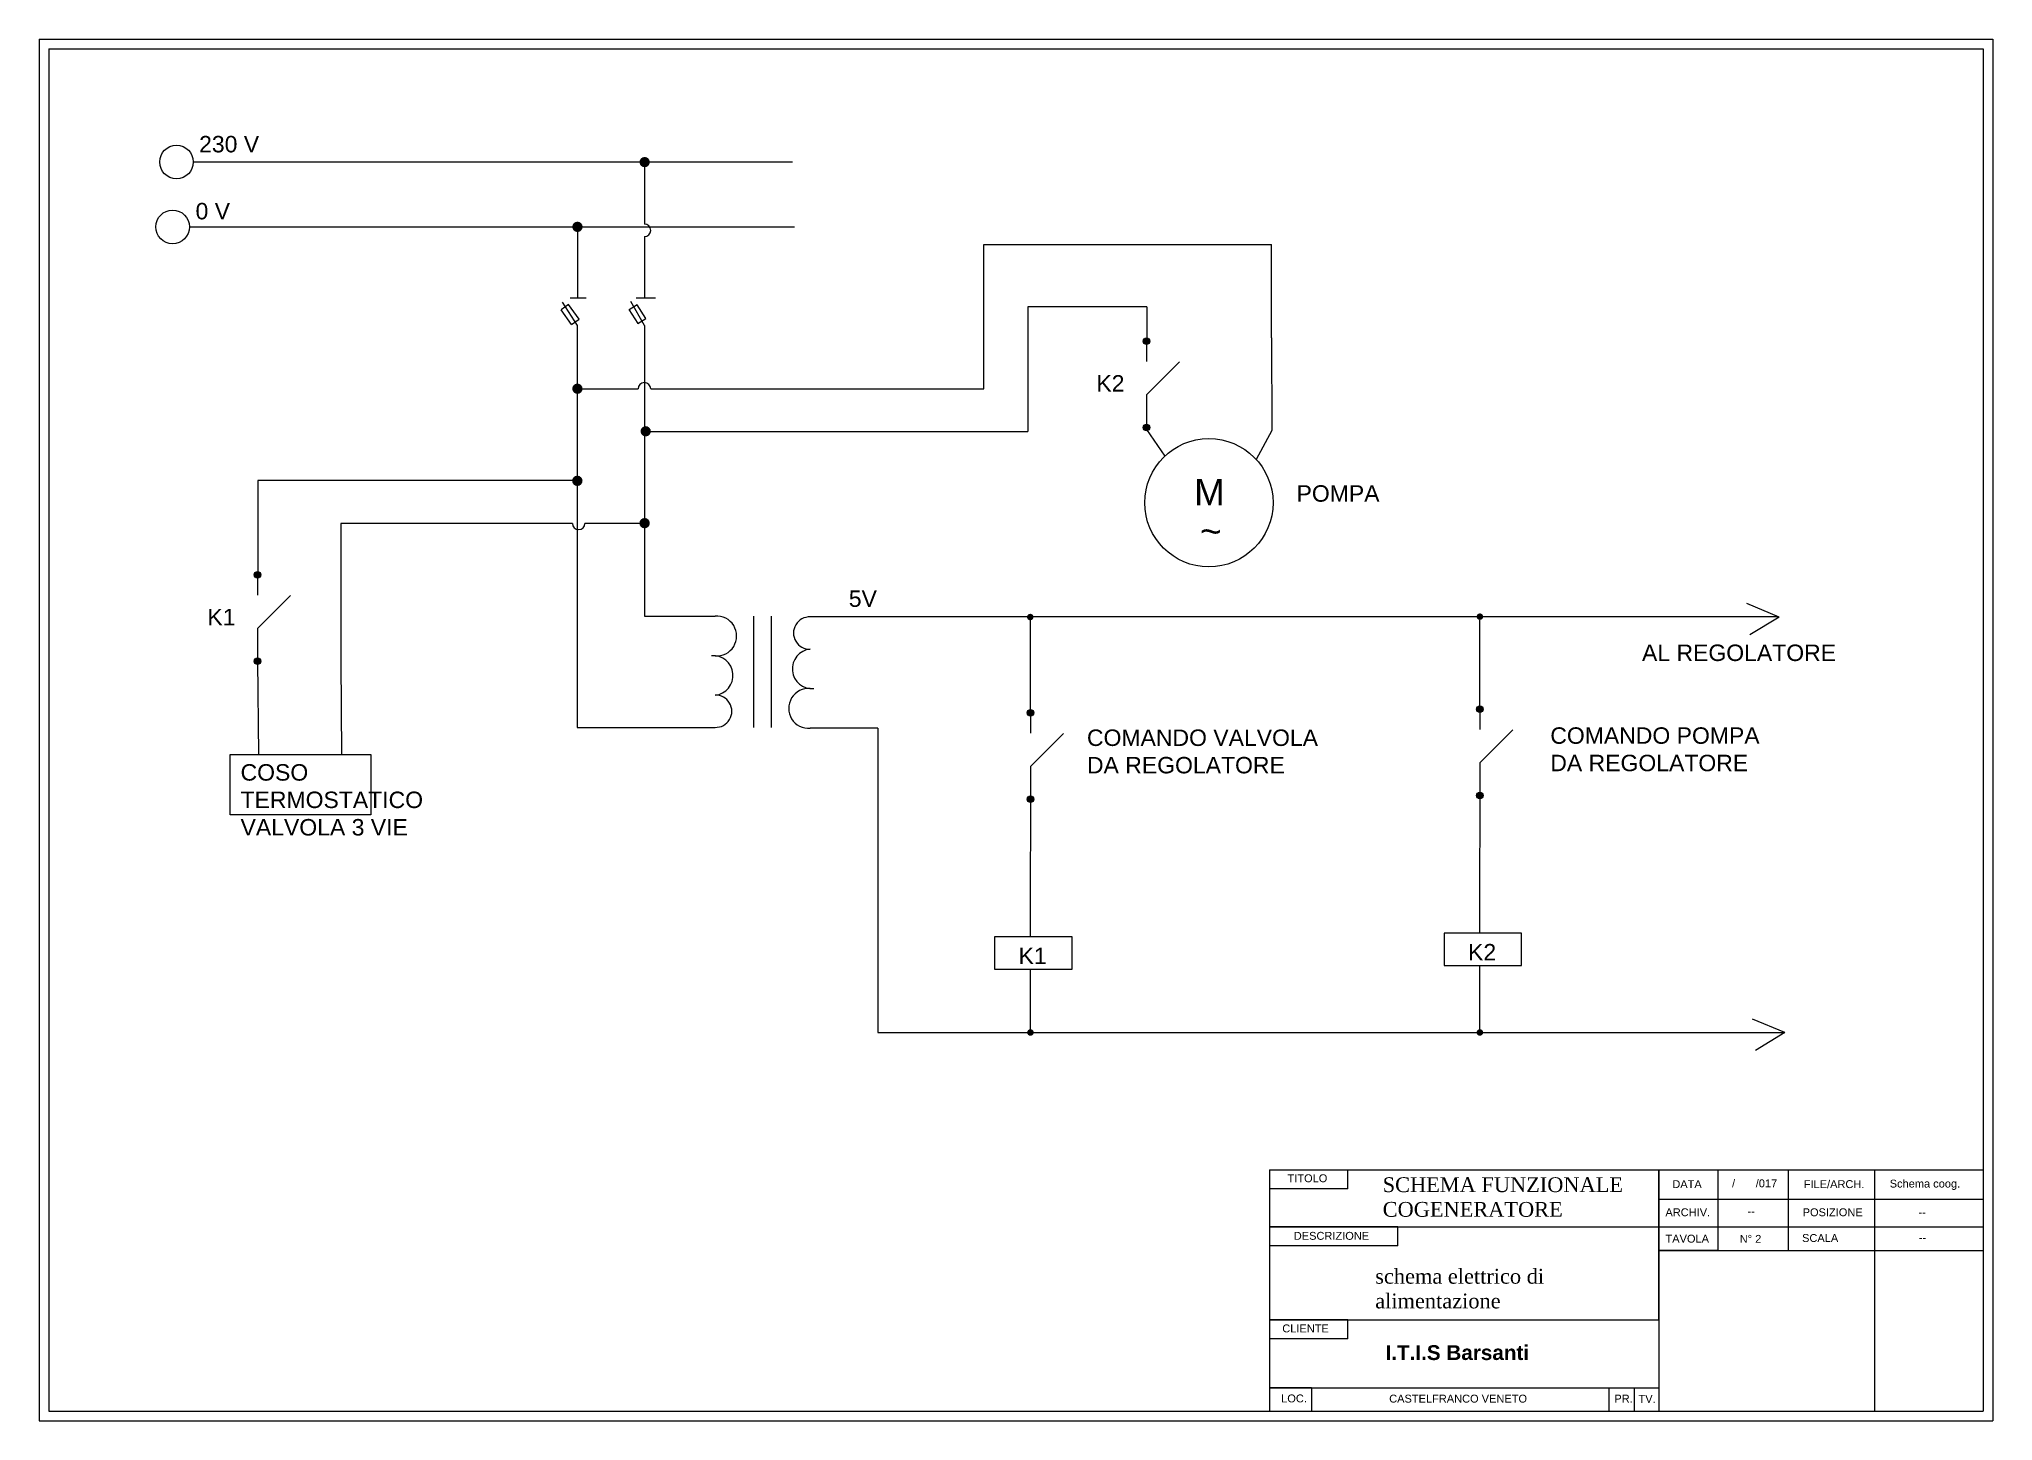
# Model space of a CAD drawing. Header units: millimetres. Extents: x 1707 to 2004, y 2249 to 2459.
import ezdxf

# ---------------------------------------------------------------- set-up
doc = ezdxf.new("R2010")
doc.units = ezdxf.units.MM
doc.layers.add('TESTO', color=7, linetype='Continuous')
doc.layers.add('TUBAZIONI', color=7, linetype='Continuous')
doc.styles.get("Standard").update_dxf_attribs({"font": 'arial.ttf'})

msp = doc.modelspace()

# ---------------------------------------------------------------- hatches: boundary and pattern name
at = {"true_color": 0xffffff}
h = msp.add_hatch(color=7, dxfattribs=at)
h.dxf.hatch_style = 1
h.paths.add_polyline_path([(1797.94, 2440.08), (1799.51, 2440.08, 1)])
h.paths.add_polyline_path([(1799.51, 2440.08), (1797.94, 2440.08, 1)])
h = msp.add_hatch(color=7, dxfattribs=at)
h.dxf.hatch_style = 1
h.paths.add_polyline_path([(1787.72, 2430.24), (1789.3, 2430.24, 1)])
h.paths.add_polyline_path([(1789.3, 2430.24), (1787.72, 2430.24, 1)])
h = msp.add_hatch(color=7, dxfattribs=at)
h.dxf.hatch_style = 1
h.paths.add_polyline_path([(1787.72, 2405.64), (1789.29, 2405.64, 1)])
h.paths.add_polyline_path([(1789.29, 2405.64), (1787.72, 2405.64, 1)])
h = msp.add_hatch(color=7, dxfattribs=at)
h.dxf.hatch_style = 1
h.paths.add_polyline_path([(1798.1, 2399.17), (1799.67, 2399.17, 1)])
h.paths.add_polyline_path([(1799.67, 2399.17), (1798.1, 2399.17, 1)])
h = msp.add_hatch(color=7, dxfattribs=at)
h.dxf.hatch_style = 1
h.paths.add_polyline_path([(1789.28, 2391.64), (1787.7, 2391.64, 1)])
h.paths.add_polyline_path([(1787.7, 2391.64), (1789.28, 2391.64, 1)])
h = msp.add_hatch(color=7, dxfattribs=at)
h.dxf.hatch_style = 1
h.paths.add_polyline_path([(1799.51, 2385.21), (1797.93, 2385.21, 1)])
h.paths.add_polyline_path([(1797.93, 2385.21), (1799.51, 2385.21, 1)])
at = {"layer": 'TESTO', "true_color": 0xffffff}
h = msp.add_hatch(color=7, dxfattribs=at)
h.paths.add_polyline_path([(1875.02, 2413.37, 0.414214), (1874.52, 2412.87, 0.414214), (1875.02, 2412.37)])
h.paths.add_polyline_path([(1875.52, 2412.87, 0.414214), (1875.02, 2413.37), (1875.02, 2412.37, 0.414214)])
h = msp.add_hatch(color=7, dxfattribs=at)
h.paths.add_polyline_path([(1875.02, 2400.25, 0.414214), (1874.52, 2399.75, 0.414214), (1875.02, 2399.25)])
h.paths.add_polyline_path([(1875.02, 2400.25), (1875.02, 2399.25, 0.414214), (1875.52, 2399.75, 0.414214)])
h = msp.add_hatch(color=7, dxfattribs=at)
h.paths.add_polyline_path([(1739.89, 2377.85, 0.414214), (1739.39, 2377.35, 0.414214), (1739.89, 2376.85)])
h.paths.add_polyline_path([(1740.39, 2377.35, 0.414214), (1739.89, 2377.85), (1739.89, 2376.85, 0.414214)])
h = msp.add_hatch(color=7, dxfattribs=at)
h.paths.add_polyline_path([(1857.34, 2371.44, 0.414214), (1856.84, 2370.94, 0.414214), (1857.34, 2370.44)])
h.paths.add_polyline_path([(1857.84, 2370.94, 0.414214), (1857.34, 2371.44), (1857.34, 2370.44, 0.414214)])
h = msp.add_hatch(color=7, dxfattribs=at)
h.paths.add_polyline_path([(1925.69, 2371.5, 0.414214), (1925.19, 2371, 0.414214), (1925.69, 2370.5)])
h.paths.add_polyline_path([(1926.19, 2371, 0.414214), (1925.69, 2371.5), (1925.69, 2370.5, 0.414214)])
h = msp.add_hatch(color=7, dxfattribs=at)
h.paths.add_polyline_path([(1739.89, 2364.73, 0.414214), (1739.39, 2364.23, 0.414214), (1739.89, 2363.73)])
h.paths.add_polyline_path([(1739.89, 2364.73), (1739.89, 2363.73, 0.414214), (1740.39, 2364.23, 0.414214)])
h = msp.add_hatch(color=7, dxfattribs=at)
h.paths.add_polyline_path([(1857.37, 2356.87, 0.414214), (1856.87, 2356.37, 0.414214), (1857.37, 2355.87)])
h.paths.add_polyline_path([(1857.87, 2356.37, 0.414214), (1857.37, 2356.87), (1857.37, 2355.87, 0.414214)])
h = msp.add_hatch(color=7, dxfattribs=at)
h.paths.add_polyline_path([(1925.68, 2357.43, 0.414214), (1925.18, 2356.93, 0.414214), (1925.68, 2356.43)])
h.paths.add_polyline_path([(1926.18, 2356.93, 0.414214), (1925.68, 2357.43), (1925.68, 2356.43, 0.414214)])
h = msp.add_hatch(color=7, dxfattribs=at)
h.paths.add_polyline_path([(1857.37, 2343.75, 0.414214), (1856.87, 2343.25, 0.414214), (1857.37, 2342.75)])
h.paths.add_polyline_path([(1857.37, 2343.75), (1857.37, 2342.75, 0.414214), (1857.87, 2343.25, 0.414214)])
h = msp.add_hatch(color=7, dxfattribs=at)
h.paths.add_polyline_path([(1925.68, 2344.31, 0.414214), (1925.18, 2343.81, 0.414214), (1925.68, 2343.31)])
h.paths.add_polyline_path([(1925.68, 2344.31), (1925.68, 2343.31, 0.414214), (1926.18, 2343.81, 0.414214)])
h = msp.add_hatch(color=7, dxfattribs=at)
h.paths.add_polyline_path([(1857.37, 2308.3, 0.414214), (1856.87, 2307.8, 0.414214), (1857.37, 2307.3)])
h.paths.add_polyline_path([(1857.87, 2307.8, 0.414214), (1857.37, 2308.3), (1857.37, 2307.3, 0.414214)])
h = msp.add_hatch(color=7, dxfattribs=at)
h.paths.add_polyline_path([(1925.69, 2308.31, 0.414214), (1925.19, 2307.81, 0.414214), (1925.69, 2307.31)])
h.paths.add_polyline_path([(1926.19, 2307.81, 0.414214), (1925.69, 2308.31), (1925.69, 2307.31, 0.414214)])

# ---------------------------------------------------------------- linework, layer by layer
for p, q in [((1730.11, 2440.1), (1821.18, 2440.1)), ((1798.69, 2439.58), (1798.69, 2430.65)), ((1729.53, 2430.23), (1821.5, 2430.23)), ((1788.51, 2430.23), (1788.51, 2419.43)), ((1798.69, 2428.75), (1798.69, 2419.43)), ((1850.27, 2405.63), (1850.27, 2427.54)), ((1850.27, 2427.54), (1893.99, 2427.54)), ((1893.99, 2413.37), (1893.99, 2427.54)), ((1787.14, 2418.45), (1786.02, 2417.64)), ((1787.63, 2415.4), (1786.02, 2417.64)), ((1788.51, 2415.26), (1786.23, 2418.81)), ((1788.75, 2416.21), (1787.14, 2418.45)), ((1787.39, 2419.43), (1789.85, 2419.43)), ((1796.31, 2417.69), (1797.71, 2415.54)), ((1797.57, 2418.41), (1796.36, 2417.62)), ((1798.69, 2415.26), (1796.62, 2418.88)), ((1797.45, 2419.43), (1800.37, 2419.43)), ((1798.92, 2416.33), (1797.57, 2418.41)), ((1875.06, 2418.09), (1856.99, 2418.09)), ((1856.99, 2418.09), (1856.99, 2399.12)), ((1875.06, 2418.09), (1875.06, 2413.05)), ((1787.63, 2415.4), (1788.75, 2416.21)), ((1788.48, 2415.3), (1788.48, 2371.6)), ((1797.71, 2415.54), (1798.92, 2416.33)), ((1798.69, 2415.26), (1798.69, 2371.06)), ((1875.02, 2412.87), (1875.02, 2409.78)), ((1893.99, 2413.37), (1894.08, 2399.27)), ((1788.48, 2405.63), (1788.48, 2405.63)), ((1788.48, 2405.63), (1797.74, 2405.63)), ((1799.64, 2405.63), (1821.83, 2405.63)), ((1821.52, 2405.63), (1821.52, 2405.63)), ((1821.52, 2405.63), (1850.27, 2405.63)), ((1875.02, 2404.73), (1875.02, 2399.75)), ((1798.69, 2399.12), (1821.26, 2399.12)), ((1821.08, 2399.12), (1856.99, 2399.12)), ((1875.02, 2399.46), (1877.78, 2395.38)), ((1894.08, 2399.27), (1891.68, 2394.9)), ((1788.69, 2391.7), (1739.92, 2391.7)), ((1739.93, 2391.7), (1739.93, 2377.53)), ((1765.59, 2385.18), (1752.54, 2385.18)), ((1752.54, 2385.18), (1752.54, 2377.23)), ((1787.74, 2385.18), (1765.54, 2385.18)), ((1798.9, 2385.18), (1789.64, 2385.18)), ((1739.89, 2377.35), (1739.89, 2374.26)), ((1752.54, 2377.23), (1752.54, 2363.82)), ((1788.48, 2371.6), (1788.48, 2354.17)), ((1798.69, 2371.06), (1809.43, 2371.06)), ((1815.26, 2371.06), (1815.26, 2354.17)), ((1817.95, 2371.06), (1817.95, 2354.17)), ((1971.05, 2370.95), (1823.9, 2370.95)), ((1857.37, 2356.87), (1857.37, 2370.95)), ((1925.69, 2356.88), (1925.69, 2370.46)), ((1971.2, 2370.93), (1966.26, 2372.99)), ((1971.2, 2370.93), (1966.74, 2368.22)), ((1739.89, 2369.21), (1739.89, 2364.23)), ((1739.89, 2364.23), (1740.04, 2350.07)), ((1752.54, 2364.17), (1752.63, 2350.07)), ((1809.47, 2365.06), (1809.47, 2365.06)), ((1823.81, 2366.05), (1823.81, 2366.06)), ((1809.51, 2359.07), (1809.51, 2359.06)), ((1823.86, 2360.07), (1823.86, 2360.07)), ((1857.37, 2356.37), (1857.37, 2353.27)), ((1925.68, 2356.93), (1925.68, 2353.84)), ((1788.48, 2354.17), (1809.43, 2354.17)), ((1834.15, 2354.06), (1823.9, 2354.06)), ((1834.15, 2354.06), (1834.15, 2307.8)), ((1735.71, 2350.07), (1757.1, 2350.07)), ((1735.71, 2340.86), (1735.71, 2350.07)), ((1757.1, 2350.07), (1757.1, 2340.86)), ((1857.39, 2322.32), (1857.41, 2348.27)), ((1925.7, 2322.88), (1925.73, 2348.83)), ((1757.1, 2340.86), (1735.71, 2340.86)), ((1920.25, 2322.88), (1920.25, 2317.97)), ((1932.02, 2322.88), (1920.25, 2322.88)), ((1932.02, 2317.97), (1932.02, 2322.88)), ((1851.93, 2322.32), (1851.93, 2317.41)), ((1863.71, 2322.32), (1851.93, 2322.32)), ((1863.71, 2317.41), (1863.71, 2322.32)), ((1851.93, 2317.41), (1863.71, 2317.41)), ((1857.37, 2307.8), (1857.38, 2317.41)), ((1920.25, 2317.97), (1932.02, 2317.97)), ((1925.69, 2307.86), (1925.7, 2317.97)), ((1834.15, 2307.8), (1972.06, 2307.8)), ((1972.06, 2307.8), (1967.13, 2309.85)), ((1972.06, 2307.8), (1967.6, 2305.09))]:
    msp.add_line(p, q)
for centre, radius in [((1727.56, 2440.1), 2.55), ((1726.97, 2430.23), 2.56), ((1884.49, 2388.31), 9.75)]:
    msp.add_circle(centre, radius)
for centre, radius, start, end in [((1809.7, 2368.06), 3.01, 264.8097, 95.1903), ((1823.8, 2368.51), 2.45, 87.5415, 272.4585), ((1809.15, 2362.06), 3.01, 275.3714, 95.3714), ((1824.18, 2363.06), 3.01, 95.3714, 275.3714), ((1809.53, 2356.62), 2.45, 267.5415, 92.4585), ((1823.63, 2357.06), 3.01, 84.8097, 275.1903)]:
    msp.add_arc(centre, radius, start, end)
at = {"layer": 'TESTO'}
for p, q in [((1706.67, 2458.77), (2003.67, 2458.77)), ((1706.67, 2458.77), (1706.67, 2248.77)), ((1708.17, 2457.27), (1708.17, 2250.27)), ((1708.17, 2457.27), (2002.17, 2457.27)), ((2002.17, 2457.27), (2002.17, 2250.27)), ((2003.67, 2458.77), (2003.67, 2248.77)), ((1893.7, 2286.95), (2002.17, 2286.95)), ((1893.7, 2286.95), (1893.7, 2250.27)), ((1905.63, 2284.07), (1905.63, 2286.95)), ((1952.89, 2264.14), (1952.89, 2286.95)), ((1952.89, 2286.95), (1952.89, 2250.27)), ((1961.88, 2286.95), (1961.88, 2274.68)), ((1972.54, 2286.95), (1972.54, 2274.68)), ((1985.68, 2286.95), (1985.68, 2250.27)), ((1905.63, 2284.07), (1893.7, 2284.07)), ((1952.89, 2282.46), (2002.17, 2282.46)), ((1913.2, 2278.27), (1893.7, 2278.27)), ((1893.7, 2278.27), (2002.17, 2278.27)), ((1913.2, 2275.39), (1913.2, 2278.27)), ((1913.2, 2275.39), (1893.7, 2275.39)), ((1961.88, 2274.68), (1952.89, 2274.68)), ((1952.89, 2274.68), (2002.17, 2274.68)), ((1905.63, 2264.14), (1893.7, 2264.14)), ((1893.7, 2264.14), (1952.89, 2264.14)), ((1905.63, 2261.26), (1905.63, 2264.14)), ((1905.63, 2261.26), (1893.7, 2261.26)), ((1900.09, 2253.82), (1893.7, 2253.82)), ((1893.7, 2253.82), (1952.89, 2253.82)), ((1900.09, 2253.82), (1900.09, 2250.27)), ((1945.31, 2253.82), (1945.31, 2250.27)), ((1949.15, 2253.82), (1949.15, 2250.27)), ((1706.67, 2248.77), (2003.67, 2248.77)), ((1708.17, 2250.27), (2002.17, 2250.27))]:
    msp.add_line(p, q, dxfattribs=at)
for centre in [(1875.02, 2412.87), (1875.02, 2399.75), (1739.89, 2377.35), (1739.89, 2364.23), (1857.37, 2356.37), (1925.68, 2356.93), (1857.37, 2343.25), (1925.68, 2343.81)]:
    msp.add_circle(centre, 0.5, dxfattribs=at)
at = {"layer": 'TUBAZIONI'}
for p, q in [((1875.02, 2404.73), (1880.02, 2409.73)), ((1739.89, 2369.21), (1744.89, 2374.21)), ((1857.37, 2348.22), (1862.37, 2353.22)), ((1925.68, 2348.79), (1930.68, 2353.79))]:
    msp.add_line(p, q, dxfattribs=at)
for centre, start, end in [((1798.69, 2429.7), 270, 90), ((1798.69, 2405.63), 0, 180), ((1788.69, 2385.18), 180, 360)]:
    msp.add_arc(centre, 0.951, start, end, dxfattribs=at)

# ---------------------------------------------------------------- texts
at = {"layer": 'TESTO', "attachment_point": 1}
for s, width, heights, insert, char_height in [('TITOLO', 7.4067, [0], (1896.45, 2286.25), 1.2), ('{\\fBatang|b0|i0|c0|p18;SCHEMA FUNZIONALE COGENERATORE}', 37.8825, [0], (1910.91, 2285.8), 2.25), ('DATA', 4.5514, [0], (1954.94, 2285.36), 1.2), ('\\pi-3.6,l4.8,t4.8;/^I/017', 15.3795, [0], (1962.82, 2285.48), 1.2), ('FILE/ARCH.', 7.6078, [0], (1974.92, 2285.36), 1.2), ('Schema coog.', 11.5751, [0], (1987.98, 2285.44), 1.2), ('ARCHIV.', 4.6511, [0], (1953.89, 2281.08), 1.2), ('POSIZIONE', 6.6776, [0], (1974.75, 2281.08), 1.2), ('--', 5.8798, [0], (1966.35, 2281.24), 1.2), ('--', 6.6833, [1.07], (1992.38, 2281.07), 1.2), ('DESCRIZIONE', 13.0046, [0], (1897.4, 2277.5), 1.2), ('TAVOLA ', 5.0093, [0], (1953.9, 2277.07), 1.2), ('N%%D 2', 19.7301, [0], (1965.19, 2277.04), 1.2), ('SCALA', 2.3032, [0], (1974.66, 2277.17), 1.2), ('--', 6.6833, [0], (1992.4, 2277.22), 1.2), ('{\\fBookman Old Style|b0|i0|c0|p18;schema elettrico di alimentazione}', 37.1561, [0], (1909.78, 2271.88), 2.25), ('CLIENTE', 6.9581, [0], (1895.65, 2263.43), 1.2), ('{\\fArial|b1|i0|c0|p34;\\H0.6x;I.T.I.S Barsanti}', 30.8355, [0], (1911.34, 2260.28), 3.75), ('{\\H0.32x;LOC.}', 3.3971, [0], (1895.48, 2252.79), 3.75), ('CASTELFRANCO VENETO', 65.676, [0], (1911.9, 2252.76), 1.2), ('PR.', 1.1973, [0], (1946.13, 2252.76), 1.2), ('TV.', 1.4344, [0], (1949.8, 2252.72), 1.2)]:
    msp.add_mtext_dynamic_manual_height_columns(s, width=width, gutter_width=12.5, heights=heights, dxfattribs=dict(at, insert=insert, char_height=char_height))
at = {"layer": 'TUBAZIONI', "attachment_point": 1}
for s, width, heights, insert, char_height in [('230 V', 15.069, [6.19], (1731, 2444.06), 2.5), ('0 V', 7.4048, [0], (1730.46, 2433.88), 2.5), ('K2', 15.069, [6.19], (1867.39, 2407.7), 2.5), ('M', 15.069, [6.19], (1882.25, 2391.94), 4), ('POMPA', 15.069, [6.19], (1897.82, 2390.97), 2.5), ('~', 15.069, [6.19], (1883.17, 2386.01), 4), ('5V', 15.069, [6.19], (1829.76, 2374.99), 2.5), ('K1', 15.069, [6.19], (1732.26, 2372.18), 2.5), ('AL REGOLATORE', 31.6858, [6.4], (1950.33, 2366.76), 2.5), ('COMANDO VALVOLA DA REGOLATORE', 36.6276, [8.38], (1865.96, 2353.85), 2.5), ('COMANDO POMPA DA REGOLATORE', 33.9987, [9.38], (1936.39, 2354.18), 2.5), ('COSO TERMOSTATICO\\PVALVOLA 3 VIE', 34.9059, [17.71], (1737.3, 2348.58), 2.5), ('K1', 15.069, [6.19], (1855.57, 2320.7), 2.5), ('K2', 15.069, [6.19], (1923.89, 2321.26), 2.5)]:
    msp.add_mtext_dynamic_manual_height_columns(s, width=width, gutter_width=12.5, heights=heights, dxfattribs=dict(at, insert=insert, char_height=char_height))

doc.saveas('drawing.dxf')
